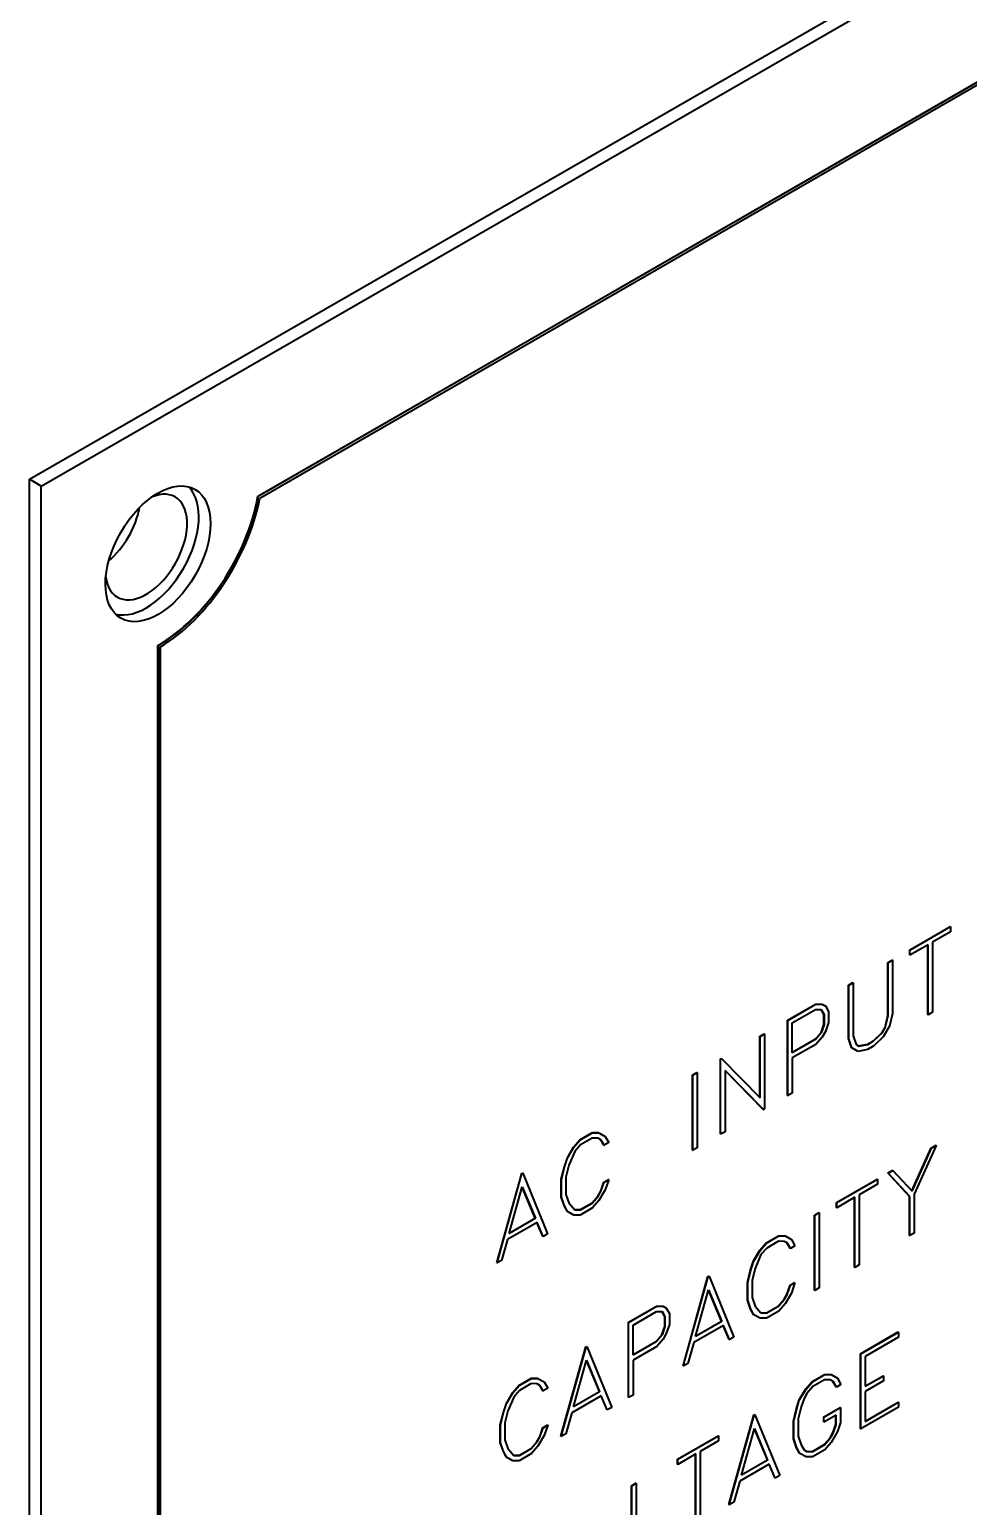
# Model space of a CAD drawing. Header units: millimetres. Extents: x 0 to 5887, y 0 to 4158.
# Drawn here: x 5408.42 to 5422.63, y 3202.03 to 3224.39 of the extents above; entities that cross this region are included whole.
import ezdxf

# ---------------------------------------------------------------- set-up
doc = ezdxf.new("R2010")
doc.units = ezdxf.units.MM
doc.header["$LTSCALE"] = 7
doc.layers.add('가시적인 것(ISO)', color=3, linetype='Continuous', lineweight=40)

msp = doc.modelspace()

# ---------------------------------------------------------------- linework, layer by layer
at = {"layer": '가시적인 것(ISO)'}
for p, q in [((5408.4168, 3217.5817), (5464.9854, 3250.1574)), ((5408.5936, 3217.4799), (5465.1621, 3250.0556)), ((5411.8745, 3217.3254), (5461.9772, 3246.1776)), ((5461.9808, 3246.1756), (5411.878, 3217.3233)), ((5411.9058, 3217.2985), (5461.953, 3246.1187)), ((5408.5936, 3217.4799), (5408.4168, 3217.5817)), ((5408.4168, 3168.5289), (5408.4168, 3217.5817)), ((5408.5936, 3168.4271), (5408.5936, 3217.4799)), ((5411.8745, 3217.3254), (5411.878, 3217.3233)), ((5410.3614, 3215.0662), (5410.3649, 3215.0642)), ((5410.3614, 3172.8767), (5410.3614, 3215.0662)), ((5410.3649, 3215.0642), (5410.3649, 3172.8747)), ((5410.4003, 3172.9355), (5410.4003, 3215.0441)), ((5421.7431, 3210.4579), (5422.3591, 3210.8126)), ((5421.7467, 3210.4559), (5422.3626, 3210.8106)), ((5422.3591, 3210.8126), (5422.3626, 3210.8106)), ((5422.3626, 3210.8106), (5422.3626, 3210.7333)), ((5422.3626, 3210.7333), (5422.088, 3210.5752)), ((5422.088, 3210.5752), (5422.088, 3209.515)), ((5421.7431, 3210.4579), (5421.7467, 3210.4559)), ((5421.7431, 3210.3807), (5421.7431, 3210.4579)), ((5421.7431, 3210.3807), (5421.7467, 3210.3786)), ((5422.0212, 3210.5368), (5421.7467, 3210.3786)), ((5421.7467, 3210.3786), (5421.7467, 3210.4559)), ((5422.0177, 3209.4786), (5422.0177, 3210.5347)), ((5422.0212, 3209.4765), (5422.0212, 3210.5368)), ((5421.4137, 3210.2682), (5421.4805, 3210.3067)), ((5421.4137, 3210.2682), (5421.4172, 3210.2662)), ((5421.4137, 3209.463), (5421.4137, 3210.2682)), ((5421.4172, 3210.2662), (5421.484, 3210.3046)), ((5421.4172, 3209.461), (5421.4172, 3210.2662)), ((5421.4805, 3210.3067), (5421.484, 3210.3046)), ((5421.484, 3210.3046), (5421.484, 3209.4952)), ((5420.817, 3209.9246), (5420.8838, 3209.9631)), ((5420.817, 3209.9246), (5420.8205, 3209.9226)), ((5420.817, 3209.1151), (5420.817, 3209.9246)), ((5420.8205, 3209.9226), (5420.8873, 3209.961)), ((5420.8205, 3209.1131), (5420.8205, 3209.9226)), ((5420.8838, 3209.9631), (5420.8873, 3209.961)), ((5420.8873, 3209.961), (5420.8873, 3209.1558)), ((5419.8927, 3209.3923), (5420.3182, 3209.6374)), ((5419.8962, 3209.3903), (5420.3218, 3209.6353)), ((5419.963, 3209.3515), (5420.3163, 3209.5549)), ((5420.3163, 3209.5549), (5420.4032, 3209.5553)), ((5420.3182, 3209.6374), (5420.4143, 3209.6377)), ((5420.3182, 3209.6374), (5420.3218, 3209.6353)), ((5420.3218, 3209.6353), (5420.4179, 3209.6357)), ((5420.4427, 3209.4816), (5420.4008, 3209.5553)), ((5420.4032, 3209.5553), (5420.4462, 3209.4795)), ((5420.4143, 3209.6377), (5420.4628, 3209.6106)), ((5420.4143, 3209.6377), (5420.4179, 3209.6357)), ((5420.4179, 3209.6357), (5420.4664, 3209.6086)), ((5420.4427, 3209.3292), (5420.4427, 3209.4816)), ((5420.4427, 3209.4816), (5420.4462, 3209.4795)), ((5420.4462, 3209.4795), (5420.4462, 3209.3272)), ((5420.4628, 3209.6106), (5420.4664, 3209.6086)), ((5420.4664, 3209.6086), (5420.513, 3209.5243)), ((5420.513, 3209.5243), (5420.513, 3209.3593)), ((5421.3688, 3209.2827), (5421.4137, 3209.463)), ((5421.3724, 3209.2806), (5421.4172, 3209.461)), ((5421.4137, 3209.463), (5421.4172, 3209.461)), ((5421.484, 3209.4952), (5421.4364, 3209.3048)), ((5422.0177, 3209.4786), (5422.0212, 3209.4765)), ((5422.088, 3209.515), (5422.0212, 3209.4765)), ((5419.8927, 3209.3923), (5419.8962, 3209.3903)), ((5419.8927, 3208.2549), (5419.8927, 3209.3923)), ((5419.8962, 3208.2528), (5419.8962, 3209.3903)), ((5419.963, 3208.8986), (5419.963, 3209.3515)), ((5420.3127, 3209.1041), (5420.3997, 3209.2039)), ((5420.3997, 3209.2039), (5420.4427, 3209.3292)), ((5420.3997, 3209.2039), (5420.4032, 3209.2019)), ((5420.4462, 3209.3272), (5420.4032, 3209.2019)), ((5420.4664, 3209.2213), (5420.4179, 3209.1383)), ((5420.4427, 3209.3292), (5420.4462, 3209.3272)), ((5420.513, 3209.3593), (5420.4664, 3209.2213)), ((5421.1931, 3209.081), (5421.3267, 3209.2098)), ((5421.1967, 3209.0789), (5421.3303, 3209.2077)), ((5421.3267, 3209.2098), (5421.3688, 3209.2827)), ((5421.3267, 3209.2098), (5421.3303, 3209.2077)), ((5421.3303, 3209.2077), (5421.3724, 3209.2806)), ((5421.4364, 3209.3048), (5421.3413, 3209.14)), ((5421.3688, 3209.2827), (5421.3724, 3209.2806)), ((5419.4726, 3209.1504), (5419.5394, 3209.1889)), ((5419.4726, 3209.1504), (5419.4762, 3209.1484)), ((5419.4726, 3208.224), (5419.4726, 3209.1504)), ((5419.4762, 3209.1484), (5419.543, 3209.1869)), ((5419.4762, 3208.2204), (5419.4762, 3209.1484)), ((5419.5394, 3209.1889), (5419.543, 3209.1869)), ((5419.543, 3209.1869), (5419.543, 3208.0494)), ((5419.963, 3208.9027), (5420.3127, 3209.1041)), ((5420.3163, 3209.1021), (5419.963, 3208.8986)), ((5420.3218, 3209.028), (5419.963, 3208.8214)), ((5420.3127, 3209.1041), (5420.3163, 3209.1021)), ((5420.4032, 3209.2019), (5420.3163, 3209.1021)), ((5420.4179, 3209.1383), (5420.3218, 3209.028)), ((5420.817, 3209.1151), (5420.8205, 3209.1131)), ((5420.8637, 3208.9791), (5420.817, 3209.1151)), ((5420.8672, 3208.977), (5420.8205, 3209.1131)), ((5420.8637, 3208.9791), (5420.8672, 3208.977)), ((5420.8873, 3209.1558), (5420.9322, 3209.0272)), ((5420.9322, 3209.0272), (5420.9734, 3209.0022)), ((5420.97, 3209.0043), (5421.1044, 3209.0299)), ((5420.9734, 3209.0022), (5421.1079, 3209.0278)), ((5421.1044, 3209.0299), (5421.1931, 3209.081)), ((5421.1044, 3209.0299), (5421.1079, 3209.0278)), ((5421.1994, 3209.0033), (5421.1052, 3208.949)), ((5421.1079, 3209.0278), (5421.1967, 3209.0789)), ((5421.1931, 3209.081), (5421.1967, 3209.0789)), ((5421.3413, 3209.14), (5421.1994, 3209.0033)), ((5418.8759, 3208.8068), (5418.8915, 3208.8158)), ((5418.8759, 3208.8068), (5418.8795, 3208.8048)), ((5418.8759, 3207.6693), (5418.8759, 3208.8068)), ((5418.8795, 3208.8048), (5418.895, 3208.8137)), ((5418.8795, 3207.6673), (5418.8795, 3208.8048)), ((5418.8915, 3208.8158), (5418.895, 3208.8137)), ((5418.895, 3208.8137), (5419.4762, 3208.2204)), ((5419.963, 3208.8214), (5419.963, 3208.2913)), ((5420.9633, 3208.9223), (5420.8672, 3208.977)), ((5421.1052, 3208.949), (5420.9633, 3208.9223)), ((5418.455, 3208.5644), (5418.5218, 3208.6029)), ((5418.455, 3208.5644), (5418.4585, 3208.5623)), ((5418.455, 3207.4269), (5418.455, 3208.5644)), ((5418.4585, 3208.5623), (5418.5253, 3208.6008)), ((5418.4585, 3207.4249), (5418.4585, 3208.5623)), ((5418.5218, 3208.6029), (5418.5253, 3208.6008)), ((5418.5253, 3208.6008), (5418.5253, 3207.4634)), ((5418.9463, 3208.6337), (5418.9463, 3207.7058)), ((5419.5274, 3208.0404), (5418.9463, 3208.6337)), ((5419.5239, 3208.0425), (5418.9463, 3208.6322)), ((5419.8927, 3208.2549), (5419.8962, 3208.2528)), ((5419.963, 3208.2913), (5419.8962, 3208.2528)), ((5419.5239, 3208.0425), (5419.5274, 3208.0404)), ((5419.543, 3208.0494), (5419.5274, 3208.0404)), ((5416.75, 3207.5826), (5416.9385, 3207.6911)), ((5416.7535, 3207.5805), (5416.9421, 3207.6891)), ((5416.9385, 3207.6911), (5417.0346, 3207.6914)), ((5416.9385, 3207.6911), (5416.9421, 3207.6891)), ((5416.9421, 3207.6891), (5417.0382, 3207.6894)), ((5417.0346, 3207.6914), (5417.0382, 3207.6894)), ((5417.0382, 3207.6894), (5417.1324, 3207.6347)), ((5418.8759, 3207.6693), (5418.8795, 3207.6673)), ((5418.9463, 3207.7058), (5418.8795, 3207.6673)), ((5416.5606, 3207.3105), (5416.6548, 3207.4727)), ((5416.5641, 3207.3085), (5416.6584, 3207.4707)), ((5416.6548, 3207.4727), (5416.75, 3207.5826)), ((5416.6548, 3207.4727), (5416.6584, 3207.4707)), ((5416.6584, 3207.4707), (5416.7535, 3207.5805)), ((5416.759, 3207.5064), (5416.6712, 3207.4061)), ((5416.75, 3207.5826), (5416.7535, 3207.5805)), ((5416.9375, 3207.6092), (5416.759, 3207.5064)), ((5417.0244, 3207.6074), (5416.9375, 3207.6092)), ((5417.0684, 3207.583), (5417.0244, 3207.6074)), ((5417.1133, 3207.5019), (5417.0649, 3207.5849)), ((5417.1169, 3207.4998), (5417.0684, 3207.583)), ((5417.1133, 3207.5019), (5417.1169, 3207.4998)), ((5417.1864, 3207.5399), (5417.1169, 3207.4998)), ((5417.1324, 3207.6347), (5417.1864, 3207.5399)), ((5418.455, 3207.4269), (5418.4585, 3207.4249)), ((5418.5253, 3207.4634), (5418.4585, 3207.4249)), ((5421.7757, 3206.8098), (5422.0671, 3207.4592)), ((5421.7787, 3206.8066), (5422.0707, 3207.4572)), ((5422.142, 3207.4983), (5421.8117, 3206.761)), ((5422.0671, 3207.4592), (5422.1385, 3207.5003)), ((5422.0671, 3207.4592), (5422.0707, 3207.4572)), ((5422.0707, 3207.4572), (5422.142, 3207.4983)), ((5422.1385, 3207.5003), (5422.142, 3207.4983)), ((5416.5148, 3207.1741), (5416.5606, 3207.3105)), ((5416.5183, 3207.1721), (5416.5641, 3207.3085)), ((5416.5824, 3207.1984), (5416.5376, 3207.0181)), ((5416.5606, 3207.3105), (5416.5641, 3207.3085)), ((5416.6712, 3207.4061), (5416.5824, 3207.1984)), ((5415.4916, 3205.7205), (5415.8678, 3207.0745)), ((5415.4952, 3205.7184), (5415.8713, 3207.0725)), ((5415.8678, 3207.0745), (5415.8815, 3207.0824)), ((5415.8678, 3207.0745), (5415.8713, 3207.0725)), ((5415.8713, 3207.0725), (5415.885, 3207.0804)), ((5415.8815, 3207.0824), (5415.885, 3207.0804)), ((5415.885, 3207.0804), (5416.2603, 3206.159)), ((5416.4672, 3206.9848), (5416.5148, 3207.1741)), ((5416.4672, 3206.9848), (5416.4707, 3206.9828)), ((5416.4672, 3206.7171), (5416.4672, 3206.9848)), ((5416.4707, 3206.9828), (5416.5183, 3207.1721)), ((5416.4707, 3206.7151), (5416.4707, 3206.9828)), ((5416.5148, 3207.1741), (5416.5183, 3207.1721)), ((5416.5376, 3207.0181), (5416.5376, 3206.7567)), ((5417.1133, 3206.9442), (5417.1829, 3206.9843)), ((5417.1169, 3206.9422), (5417.1864, 3206.9823)), ((5417.1864, 3206.9823), (5417.1324, 3206.8253)), ((5417.1829, 3206.9843), (5417.1864, 3206.9823)), ((5420.634, 3206.6339), (5421.2499, 3206.9886)), ((5420.6375, 3206.6319), (5421.2534, 3206.9866)), ((5421.2499, 3206.9886), (5421.2534, 3206.9866)), ((5421.2534, 3206.9866), (5421.2534, 3206.9093)), ((5421.4109, 3207.0814), (5421.4823, 3207.1225)), ((5421.4109, 3207.0814), (5421.4145, 3207.0793)), ((5421.7413, 3206.7246), (5421.4109, 3207.0814)), ((5421.4145, 3207.0793), (5421.4859, 3207.1204)), ((5421.7449, 3206.7225), (5421.4145, 3207.0793)), ((5421.4823, 3207.1225), (5421.4859, 3207.1204)), ((5421.4859, 3207.1204), (5421.7787, 3206.8066)), ((5415.6791, 3206.1661), (5415.8777, 3206.8709)), ((5416.0728, 3206.3969), (5415.8766, 3206.8671)), ((5415.8777, 3206.8709), (5416.0763, 3206.3948)), ((5416.5376, 3206.7567), (5416.5824, 3206.6281)), ((5417.0209, 3206.7302), (5417.0648, 3206.8052)), ((5417.0244, 3206.7282), (5417.0684, 3206.8032)), ((5417.1324, 3206.8253), (5417.0382, 3206.662)), ((5417.0648, 3206.8052), (5417.1133, 3206.9442)), ((5417.0648, 3206.8052), (5417.0684, 3206.8032)), ((5417.0684, 3206.8032), (5417.1169, 3206.9422)), ((5417.1133, 3206.9442), (5417.1169, 3206.9422)), ((5421.2534, 3206.9093), (5420.9789, 3206.7512)), ((5420.9789, 3206.7512), (5420.9789, 3205.691)), ((5421.8117, 3206.761), (5421.8117, 3206.1706)), ((5416.4672, 3206.7171), (5416.4707, 3206.7151)), ((5416.5148, 3206.5827), (5416.4672, 3206.7171)), ((5416.5183, 3206.5806), (5416.4707, 3206.7151)), ((5416.5148, 3206.5827), (5416.5183, 3206.5806)), ((5416.5606, 3206.499), (5416.5148, 3206.5827)), ((5416.5641, 3206.4969), (5416.5183, 3206.5806)), ((5416.5824, 3206.6281), (5416.6712, 3206.5237)), ((5416.6694, 3206.5257), (5416.7555, 3206.5255)), ((5416.6712, 3206.5237), (5416.759, 3206.5235)), ((5416.9421, 3206.5516), (5416.7535, 3206.4431)), ((5416.7555, 3206.5255), (5416.9339, 3206.6283)), ((5416.7555, 3206.5255), (5416.759, 3206.5235)), ((5416.759, 3206.5235), (5416.9375, 3206.6262)), ((5416.9339, 3206.6283), (5417.0209, 3206.7302)), ((5416.9339, 3206.6283), (5416.9375, 3206.6262)), ((5416.9375, 3206.6262), (5417.0244, 3206.7282)), ((5417.0382, 3206.662), (5416.9421, 3206.5516)), ((5417.0209, 3206.7302), (5417.0244, 3206.7282)), ((5420.634, 3206.6339), (5420.6375, 3206.6319)), ((5420.634, 3206.5567), (5420.634, 3206.6339)), ((5420.634, 3206.5567), (5420.6375, 3206.5547)), ((5420.9121, 3206.7128), (5420.6375, 3206.5547)), ((5420.6375, 3206.5547), (5420.6375, 3206.6319)), ((5420.9085, 3205.6546), (5420.9085, 3206.7107)), ((5420.9121, 3205.6525), (5420.9121, 3206.7128)), ((5421.7413, 3206.7246), (5421.7449, 3206.7225)), ((5421.7413, 3206.1342), (5421.7413, 3206.7246)), ((5421.7449, 3206.1321), (5421.7449, 3206.7225)), ((5416.1019, 3206.3324), (5415.6544, 3206.0747)), ((5416.0763, 3206.3948), (5415.6791, 3206.1661)), ((5415.6805, 3206.171), (5416.0728, 3206.3969)), ((5416.0728, 3206.3969), (5416.0763, 3206.3948)), ((5416.189, 3206.122), (5416.0998, 3206.3311)), ((5416.1925, 3206.12), (5416.1019, 3206.3324)), ((5416.5606, 3206.499), (5416.5641, 3206.4969)), ((5416.6584, 3206.4433), (5416.5641, 3206.4969)), ((5416.7535, 3206.4431), (5416.6584, 3206.4433)), ((5420.3036, 3206.4437), (5420.3704, 3206.4822)), ((5420.3036, 3206.4437), (5420.3071, 3206.4417)), ((5420.3036, 3205.3062), (5420.3036, 3206.4437)), ((5420.3071, 3206.4417), (5420.3739, 3206.4801)), ((5420.3071, 3205.3042), (5420.3071, 3206.4417)), ((5420.3704, 3206.4822), (5420.3739, 3206.4801)), ((5420.3739, 3206.4801), (5420.3739, 3205.3427)), ((5415.6544, 3206.0747), (5415.5638, 3205.758)), ((5416.189, 3206.122), (5416.1925, 3206.12)), ((5416.2603, 3206.159), (5416.1925, 3206.12)), ((5419.5696, 3206.021), (5419.7582, 3206.1296)), ((5419.5732, 3206.019), (5419.7617, 3206.1276)), ((5419.7582, 3206.1296), (5419.8542, 3206.1299)), ((5419.7582, 3206.1296), (5419.7617, 3206.1276)), ((5419.7617, 3206.1276), (5419.8578, 3206.1279)), ((5419.8542, 3206.1299), (5419.8578, 3206.1279)), ((5419.8578, 3206.1279), (5419.952, 3206.0732)), ((5419.952, 3206.0732), (5420.006, 3205.9783)), ((5421.7413, 3206.1342), (5421.7449, 3206.1321)), ((5421.8117, 3206.1706), (5421.7449, 3206.1321)), ((5419.3802, 3205.749), (5419.4744, 3205.9112)), ((5419.3837, 3205.747), (5419.478, 3205.9092)), ((5419.4744, 3205.9112), (5419.5696, 3206.021)), ((5419.4744, 3205.9112), (5419.478, 3205.9092)), ((5419.478, 3205.9092), (5419.5732, 3206.019)), ((5419.5787, 3205.9449), (5419.4908, 3205.8446)), ((5419.5696, 3206.021), (5419.5732, 3206.019)), ((5419.7571, 3206.0477), (5419.5787, 3205.9449)), ((5419.8441, 3206.0459), (5419.7571, 3206.0477)), ((5419.888, 3206.0215), (5419.8441, 3206.0459)), ((5419.9329, 3205.9403), (5419.8845, 3206.0234)), ((5419.9365, 3205.9383), (5419.888, 3206.0215)), ((5419.9329, 3205.9403), (5419.9365, 3205.9383)), ((5420.006, 3205.9783), (5419.9365, 3205.9383)), ((5415.4916, 3205.7205), (5415.4952, 3205.7184)), ((5415.5638, 3205.758), (5415.4952, 3205.7184)), ((5419.3344, 3205.6126), (5419.3802, 3205.749)), ((5419.338, 3205.6106), (5419.3837, 3205.747)), ((5419.402, 3205.6369), (5419.3572, 3205.4566)), ((5419.3802, 3205.749), (5419.3837, 3205.747)), ((5419.4908, 3205.8446), (5419.402, 3205.6369)), ((5420.9085, 3205.6546), (5420.9121, 3205.6525)), ((5420.9789, 3205.691), (5420.9121, 3205.6525)), ((5418.3113, 3204.1589), (5418.6874, 3205.513)), ((5418.3148, 3204.1569), (5418.6909, 3205.511)), ((5418.6874, 3205.513), (5418.7011, 3205.5209)), ((5418.6874, 3205.513), (5418.6909, 3205.511)), ((5418.6909, 3205.511), (5418.7047, 3205.5189)), ((5418.7011, 3205.5209), (5418.7047, 3205.5189)), ((5418.7047, 3205.5189), (5419.0799, 3204.5975)), ((5419.2868, 3205.4233), (5419.3344, 3205.6126)), ((5419.2868, 3205.4233), (5419.2904, 3205.4213)), ((5419.2868, 3205.1556), (5419.2868, 3205.4233)), ((5419.2904, 3205.4213), (5419.338, 3205.6106)), ((5419.2904, 3205.1536), (5419.2904, 3205.4213)), ((5419.3344, 3205.6126), (5419.338, 3205.6106)), ((5419.3572, 3205.4566), (5419.3572, 3205.1952)), ((5419.9329, 3205.3827), (5420.0025, 3205.4228)), ((5419.9365, 3205.3807), (5420.006, 3205.4207)), ((5420.006, 3205.4207), (5419.952, 3205.2637)), ((5420.0025, 3205.4228), (5420.006, 3205.4207)), ((5418.4988, 3204.6046), (5418.6973, 3205.3094)), ((5418.8924, 3204.8353), (5418.6963, 3205.3055)), ((5418.6973, 3205.3094), (5418.8959, 3204.8333)), ((5419.3572, 3205.1952), (5419.402, 3205.0666)), ((5419.8405, 3205.1687), (5419.8844, 3205.2437)), ((5419.8441, 3205.1666), (5419.888, 3205.2416)), ((5419.952, 3205.2637), (5419.8578, 3205.1005)), ((5419.8844, 3205.2437), (5419.9329, 3205.3827)), ((5419.8844, 3205.2437), (5419.888, 3205.2416)), ((5419.888, 3205.2416), (5419.9365, 3205.3807)), ((5419.9329, 3205.3827), (5419.9365, 3205.3807)), ((5420.3036, 3205.3062), (5420.3071, 3205.3042)), ((5420.3739, 3205.3427), (5420.3071, 3205.3042)), ((5417.484, 3204.82), (5417.9095, 3205.065)), ((5417.4875, 3204.8179), (5417.913, 3205.063)), ((5417.5543, 3204.7792), (5417.9076, 3204.9826)), ((5417.9076, 3204.9826), (5417.9945, 3204.9829)), ((5417.9095, 3205.065), (5418.0056, 3205.0653)), ((5417.9095, 3205.065), (5417.913, 3205.063)), ((5417.913, 3205.063), (5418.0091, 3205.0633)), ((5418.034, 3204.9092), (5417.9921, 3204.9829)), ((5417.9945, 3204.9829), (5418.0375, 3204.9072)), ((5418.0056, 3205.0653), (5418.0541, 3205.0383)), ((5418.0056, 3205.0653), (5418.0091, 3205.0633)), ((5418.0091, 3205.0633), (5418.0576, 3205.0362)), ((5418.0541, 3205.0383), (5418.0576, 3205.0362)), ((5418.0576, 3205.0362), (5418.1043, 3204.952)), ((5419.2868, 3205.1556), (5419.2904, 3205.1536)), ((5419.3344, 3205.0211), (5419.2868, 3205.1556)), ((5419.338, 3205.0191), (5419.2904, 3205.1536)), ((5419.3344, 3205.0211), (5419.338, 3205.0191)), ((5419.3802, 3204.9374), (5419.3344, 3205.0211)), ((5419.3837, 3204.9354), (5419.338, 3205.0191)), ((5419.402, 3205.0666), (5419.4908, 3204.9621)), ((5419.4891, 3204.9642), (5419.5751, 3204.964)), ((5419.4908, 3204.9621), (5419.5787, 3204.9619)), ((5419.7617, 3204.9901), (5419.5732, 3204.8815)), ((5419.5751, 3204.964), (5419.7536, 3205.0667)), ((5419.5751, 3204.964), (5419.5787, 3204.9619)), ((5419.5787, 3204.9619), (5419.7571, 3205.0647)), ((5419.7536, 3205.0667), (5419.8405, 3205.1687)), ((5419.7536, 3205.0667), (5419.7571, 3205.0647)), ((5419.7571, 3205.0647), (5419.8441, 3205.1666)), ((5419.8578, 3205.1005), (5419.7617, 3204.9901)), ((5419.8405, 3205.1687), (5419.8441, 3205.1666)), ((5417.484, 3204.82), (5417.4875, 3204.8179)), ((5417.484, 3203.6825), (5417.484, 3204.82)), ((5417.4875, 3203.6805), (5417.4875, 3204.8179)), ((5417.5543, 3204.3263), (5417.5543, 3204.7792)), ((5417.991, 3204.6316), (5418.034, 3204.7568)), ((5418.0375, 3204.7548), (5417.9945, 3204.6295)), ((5418.034, 3204.7568), (5418.034, 3204.9092)), ((5418.034, 3204.9092), (5418.0375, 3204.9072)), ((5418.034, 3204.7568), (5418.0375, 3204.7548)), ((5418.0375, 3204.9072), (5418.0375, 3204.7548)), ((5418.1043, 3204.7869), (5418.0576, 3204.649)), ((5418.1043, 3204.952), (5418.1043, 3204.7869)), ((5418.9216, 3204.7708), (5418.474, 3204.5131)), ((5418.8959, 3204.8333), (5418.4988, 3204.6046)), ((5418.5001, 3204.6095), (5418.8924, 3204.8353)), ((5418.8924, 3204.8353), (5418.8959, 3204.8333)), ((5419.0086, 3204.5605), (5418.9194, 3204.7696)), ((5419.0122, 3204.5585), (5418.9216, 3204.7708)), ((5419.3802, 3204.9374), (5419.3837, 3204.9354)), ((5419.478, 3204.8817), (5419.3837, 3204.9354)), ((5419.5732, 3204.8815), (5419.478, 3204.8817)), ((5417.5543, 3204.3304), (5417.904, 3204.5318)), ((5417.9076, 3204.5297), (5417.5543, 3204.3263)), ((5417.904, 3204.5318), (5417.991, 3204.6316)), ((5417.904, 3204.5318), (5417.9076, 3204.5297)), ((5417.9945, 3204.6295), (5417.9076, 3204.5297)), ((5418.0091, 3204.566), (5417.913, 3204.4556)), ((5417.991, 3204.6316), (5417.9945, 3204.6295)), ((5418.0576, 3204.649), (5418.0091, 3204.566)), ((5418.474, 3204.5131), (5418.3834, 3204.1964)), ((5419.0086, 3204.5605), (5419.0122, 3204.5585)), ((5419.0799, 3204.5975), (5419.0122, 3204.5585)), ((5420.9991, 3204.345), (5421.5702, 3204.6739)), ((5421.0027, 3204.343), (5421.5737, 3204.6718)), ((5421.5737, 3204.5946), (5421.0695, 3204.3042)), ((5421.5702, 3204.6739), (5421.5737, 3204.6718)), ((5421.5737, 3204.6718), (5421.5737, 3204.5946)), ((5416.4626, 3203.0944), (5416.8388, 3204.4484)), ((5416.4662, 3203.0923), (5416.8423, 3204.4464)), ((5416.8388, 3204.4484), (5416.8525, 3204.4563)), ((5416.8388, 3204.4484), (5416.8423, 3204.4464)), ((5416.8423, 3204.4464), (5416.856, 3204.4543)), ((5416.8525, 3204.4563), (5416.856, 3204.4543)), ((5416.856, 3204.4543), (5417.2313, 3203.5329)), ((5417.913, 3204.4556), (5417.5543, 3204.2491)), ((5420.9991, 3204.345), (5421.0027, 3204.343)), ((5420.9991, 3203.2076), (5420.9991, 3204.345)), ((5421.0027, 3203.2055), (5421.0027, 3204.343)), ((5421.0695, 3204.3042), (5421.0695, 3203.8514)), ((5416.6501, 3203.54), (5416.8487, 3204.2448)), ((5417.0438, 3203.7708), (5416.8476, 3204.241)), ((5416.8487, 3204.2448), (5417.0473, 3203.7688)), ((5417.5543, 3204.2491), (5417.5543, 3203.7189)), ((5418.3113, 3204.1589), (5418.3148, 3204.1569)), ((5418.3834, 3204.1964), (5418.3148, 3204.1569)), ((5415.7305, 3203.7552), (5415.8257, 3203.865)), ((5415.734, 3203.7532), (5415.8292, 3203.863)), ((5415.8257, 3203.865), (5416.0142, 3203.9736)), ((5415.8257, 3203.865), (5415.8292, 3203.863)), ((5415.8292, 3203.863), (5416.0177, 3203.9716)), ((5416.0132, 3203.8917), (5415.8347, 3203.7889)), ((5416.1001, 3203.8899), (5416.0132, 3203.8917)), ((5416.0142, 3203.9736), (5416.1103, 3203.9739)), ((5416.0142, 3203.9736), (5416.0177, 3203.9716)), ((5416.0177, 3203.9716), (5416.1138, 3203.9719)), ((5416.144, 3203.8655), (5416.1001, 3203.8899)), ((5416.1103, 3203.9739), (5416.1138, 3203.9719)), ((5416.1138, 3203.9719), (5416.2081, 3203.9172)), ((5416.189, 3203.7843), (5416.1406, 3203.8674)), ((5416.1925, 3203.7823), (5416.144, 3203.8655)), ((5416.2081, 3203.9172), (5416.2621, 3203.8224)), ((5420.17, 3203.8125), (5420.2652, 3203.9224)), ((5420.1735, 3203.8105), (5420.2687, 3203.9203)), ((5420.2742, 3203.8462), (5420.1863, 3203.7438)), ((5420.2652, 3203.9224), (5420.4537, 3204.0309)), ((5420.2652, 3203.9224), (5420.2687, 3203.9203)), ((5420.2687, 3203.9203), (5420.4572, 3204.0289)), ((5420.4526, 3203.949), (5420.2742, 3203.8462)), ((5420.5396, 3203.9472), (5420.4526, 3203.949)), ((5420.4537, 3204.0309), (5420.5498, 3204.0312)), ((5420.4537, 3204.0309), (5420.4572, 3204.0289)), ((5420.4572, 3204.0289), (5420.5533, 3204.0292)), ((5420.5835, 3203.9228), (5420.5396, 3203.9472)), ((5420.5498, 3204.0312), (5420.5533, 3204.0292)), ((5420.5533, 3204.0292), (5420.6476, 3203.9745)), ((5420.6285, 3203.8417), (5420.58, 3203.9247)), ((5420.632, 3203.8396), (5420.5835, 3203.9228)), ((5420.6285, 3203.8417), (5420.632, 3203.8396)), ((5420.7016, 3203.8797), (5420.632, 3203.8396)), ((5420.6476, 3203.9745), (5420.7016, 3203.8797)), ((5421.0695, 3203.8554), (5421.3405, 3204.0115)), ((5421.0695, 3203.8514), (5421.344, 3204.0095)), ((5421.344, 3203.9322), (5421.0695, 3203.7741)), ((5421.3405, 3204.0115), (5421.344, 3204.0095)), ((5421.344, 3204.0095), (5421.344, 3203.9322)), ((5415.6362, 3203.593), (5415.7305, 3203.7552)), ((5415.6398, 3203.591), (5415.734, 3203.7532)), ((5415.7469, 3203.6886), (5415.6581, 3203.4809)), ((5415.7305, 3203.7552), (5415.734, 3203.7532)), ((5415.8347, 3203.7889), (5415.7469, 3203.6886)), ((5416.189, 3203.7843), (5416.1925, 3203.7823)), ((5416.2621, 3203.8224), (5416.1925, 3203.7823)), ((5417.0729, 3203.7063), (5416.6254, 3203.4486)), ((5417.0473, 3203.7688), (5416.6501, 3203.54)), ((5416.6515, 3203.5449), (5417.0438, 3203.7708)), ((5417.0438, 3203.7708), (5417.0473, 3203.7688)), ((5417.16, 3203.496), (5417.0708, 3203.705)), ((5417.1635, 3203.4939), (5417.0729, 3203.7063)), ((5417.484, 3203.6825), (5417.4875, 3203.6805)), ((5417.5543, 3203.7189), (5417.4875, 3203.6805)), ((5420.03, 3203.5139), (5420.0675, 3203.6456)), ((5420.0335, 3203.5119), (5420.071, 3203.6435)), ((5420.0675, 3203.6456), (5420.17, 3203.8125)), ((5420.0675, 3203.6456), (5420.071, 3203.6435)), ((5420.071, 3203.6435), (5420.1735, 3203.8105)), ((5420.1433, 3203.6693), (5420.0976, 3203.5403)), ((5420.1863, 3203.7438), (5420.1433, 3203.6693)), ((5420.17, 3203.8125), (5420.1735, 3203.8105)), ((5421.0695, 3203.7741), (5421.0695, 3203.3212)), ((5421.0695, 3203.3253), (5421.5702, 3203.6137)), ((5421.5702, 3203.6137), (5421.5737, 3203.6116)), ((5415.5429, 3203.2673), (5415.5905, 3203.4566)), ((5415.5464, 3203.2653), (5415.594, 3203.4546)), ((5415.5905, 3203.4566), (5415.6362, 3203.593)), ((5415.5905, 3203.4566), (5415.594, 3203.4546)), ((5415.594, 3203.4546), (5415.6398, 3203.591)), ((5415.6581, 3203.4809), (5415.6132, 3203.3006)), ((5415.6362, 3203.593), (5415.6398, 3203.591)), ((5416.6254, 3203.4486), (5416.5348, 3203.1319)), ((5417.16, 3203.496), (5417.1635, 3203.4939)), ((5417.2313, 3203.5329), (5417.1635, 3203.4939)), ((5419.0068, 3202.0603), (5419.3829, 3203.4143)), ((5419.0103, 3202.0582), (5419.3865, 3203.4123)), ((5419.3829, 3203.4143), (5419.3967, 3203.4222)), ((5419.3829, 3203.4143), (5419.3865, 3203.4123)), ((5419.3865, 3203.4123), (5419.4002, 3203.4202)), ((5419.3967, 3203.4222), (5419.4002, 3203.4202)), ((5419.4002, 3203.4202), (5419.7754, 3202.4988)), ((5419.9824, 3203.3246), (5420.03, 3203.5139)), ((5419.9859, 3203.3226), (5420.0335, 3203.5119)), ((5420.03, 3203.5139), (5420.0335, 3203.5119)), ((5420.0976, 3203.5403), (5420.0527, 3203.3579)), ((5420.4409, 3203.3876), (5420.6916, 3203.532)), ((5420.4444, 3203.3856), (5420.6952, 3203.53)), ((5420.6283, 3203.4143), (5420.4444, 3203.3084)), ((5420.6248, 3203.2724), (5420.6248, 3203.4122)), ((5420.6283, 3203.2704), (5420.6283, 3203.4143)), ((5420.6916, 3203.532), (5420.6952, 3203.53)), ((5420.6952, 3203.53), (5420.6952, 3203.3025)), ((5421.5737, 3203.5344), (5421.0027, 3203.2055)), ((5421.0695, 3203.3212), (5421.5737, 3203.6116)), ((5421.5737, 3203.6116), (5421.5737, 3203.5344)), ((5415.5429, 3203.2673), (5415.5464, 3203.2653)), ((5415.5429, 3202.9996), (5415.5429, 3203.2673)), ((5415.5464, 3202.9976), (5415.5464, 3203.2653)), ((5415.6132, 3203.3006), (5415.6132, 3203.0392)), ((5416.1405, 3203.0877), (5416.189, 3203.2267)), ((5416.144, 3203.0856), (5416.1925, 3203.2247)), ((5416.189, 3203.2267), (5416.2586, 3203.2668)), ((5416.189, 3203.2267), (5416.1925, 3203.2247)), ((5416.1925, 3203.2247), (5416.2621, 3203.2647)), ((5416.2621, 3203.2647), (5416.2081, 3203.1077)), ((5416.2586, 3203.2668), (5416.2621, 3203.2647)), ((5419.1943, 3202.5059), (5419.3929, 3203.2107)), ((5419.5879, 3202.7367), (5419.3918, 3203.2069)), ((5419.3929, 3203.2107), (5419.5915, 3202.7346)), ((5419.9824, 3203.3246), (5419.9859, 3203.3226)), ((5419.9824, 3203.0569), (5419.9824, 3203.3246)), ((5419.9859, 3203.0549), (5419.9859, 3203.3226)), ((5420.0527, 3203.3579), (5420.0527, 3203.0965)), ((5420.4409, 3203.3876), (5420.4444, 3203.3856)), ((5420.4409, 3203.3104), (5420.4409, 3203.3876)), ((5420.4409, 3203.3104), (5420.4444, 3203.3084)), ((5420.4444, 3203.3084), (5420.4444, 3203.3856)), ((5420.58, 3203.1461), (5420.6248, 3203.2724)), ((5420.5835, 3203.144), (5420.6283, 3203.2704)), ((5420.6248, 3203.2724), (5420.6283, 3203.2704)), ((5420.6952, 3203.3025), (5420.6476, 3203.1651)), ((5420.9991, 3203.2076), (5421.0027, 3203.2055)), ((5415.5429, 3202.9996), (5415.5464, 3202.9976)), ((5415.5905, 3202.8651), (5415.5429, 3202.9996)), ((5415.594, 3202.8631), (5415.5464, 3202.9976)), ((5415.6132, 3203.0392), (5415.6581, 3202.9106)), ((5416.0096, 3202.9107), (5416.0966, 3203.0127)), ((5416.0132, 3202.9087), (5416.1001, 3203.0106)), ((5416.1138, 3202.9445), (5416.0177, 3202.8341)), ((5416.0966, 3203.0127), (5416.1405, 3203.0877)), ((5416.0966, 3203.0127), (5416.1001, 3203.0106)), ((5416.1001, 3203.0106), (5416.144, 3203.0856)), ((5416.2081, 3203.1077), (5416.1138, 3202.9445)), ((5416.1405, 3203.0877), (5416.144, 3203.0856)), ((5416.4626, 3203.0944), (5416.4662, 3203.0923)), ((5416.5348, 3203.1319), (5416.4662, 3203.0923)), ((5418.2262, 3202.7482), (5418.8421, 3203.1029)), ((5418.2297, 3202.7462), (5418.8456, 3203.1008)), ((5418.8456, 3203.0236), (5418.5711, 3202.8655)), ((5418.8421, 3203.1029), (5418.8456, 3203.1008)), ((5418.8456, 3203.1008), (5418.8456, 3203.0236)), ((5419.9824, 3203.0569), (5419.9859, 3203.0549)), ((5420.03, 3202.9225), (5419.9824, 3203.0569)), ((5420.0335, 3202.9204), (5419.9859, 3203.0549)), ((5420.0527, 3203.0965), (5420.0976, 3202.9658)), ((5420.0976, 3202.9658), (5420.1433, 3202.8895)), ((5420.2716, 3202.8658), (5420.4491, 3202.9681)), ((5420.2751, 3202.8638), (5420.4526, 3202.966)), ((5420.4491, 3202.9681), (5420.537, 3203.0705)), ((5420.4491, 3202.9681), (5420.4526, 3202.966)), ((5420.4526, 3202.966), (5420.5405, 3203.0685)), ((5420.5533, 3203.0018), (5420.4581, 3202.892)), ((5420.537, 3203.0705), (5420.58, 3203.1461)), ((5420.537, 3203.0705), (5420.5405, 3203.0685)), ((5420.5405, 3203.0685), (5420.5835, 3203.144)), ((5420.6476, 3203.1651), (5420.5533, 3203.0018)), ((5420.58, 3203.1461), (5420.5835, 3203.144)), ((5415.5905, 3202.8651), (5415.594, 3202.8631)), ((5415.6362, 3202.7814), (5415.5905, 3202.8651)), ((5415.6398, 3202.7794), (5415.594, 3202.8631)), ((5415.6362, 3202.7814), (5415.6398, 3202.7794)), ((5415.734, 3202.7257), (5415.6398, 3202.7794)), ((5415.6581, 3202.9106), (5415.7469, 3202.8061)), ((5415.8292, 3202.7255), (5415.734, 3202.7257)), ((5415.7451, 3202.8082), (5415.8312, 3202.808)), ((5415.7469, 3202.8061), (5415.8347, 3202.8059)), ((5416.0177, 3202.8341), (5415.8292, 3202.7255)), ((5415.8312, 3202.808), (5416.0096, 3202.9107)), ((5415.8312, 3202.808), (5415.8347, 3202.8059)), ((5415.8347, 3202.8059), (5416.0132, 3202.9087)), ((5416.0096, 3202.9107), (5416.0132, 3202.9087)), ((5418.2262, 3202.7482), (5418.2297, 3202.7462)), ((5418.2262, 3202.6709), (5418.2262, 3202.7482)), ((5418.5042, 3202.827), (5418.2297, 3202.6689)), ((5418.2297, 3202.6689), (5418.2297, 3202.7462)), ((5418.5007, 3201.7688), (5418.5007, 3202.825)), ((5418.5042, 3201.7668), (5418.5042, 3202.827)), ((5418.5711, 3202.8655), (5418.5711, 3201.8053)), ((5419.5915, 3202.7346), (5419.1943, 3202.5059)), ((5419.1957, 3202.5108), (5419.5879, 3202.7367)), ((5419.5879, 3202.7367), (5419.5915, 3202.7346)), ((5420.03, 3202.9225), (5420.0335, 3202.9204)), ((5420.0748, 3202.8382), (5420.03, 3202.9225)), ((5420.0783, 3202.8362), (5420.0335, 3202.9204)), ((5420.0748, 3202.8382), (5420.0783, 3202.8362)), ((5420.1735, 3202.7831), (5420.0783, 3202.8362)), ((5420.1433, 3202.8895), (5420.1863, 3202.8645)), ((5420.2687, 3202.7829), (5420.1735, 3202.7831)), ((5420.1828, 3202.8666), (5420.2716, 3202.8658)), ((5420.1863, 3202.8645), (5420.2751, 3202.8638)), ((5420.4581, 3202.892), (5420.2687, 3202.7829)), ((5420.2716, 3202.8658), (5420.2751, 3202.8638)), ((5418.2262, 3202.6709), (5418.2297, 3202.6689)), ((5419.6171, 3202.6722), (5419.1696, 3202.4145)), ((5419.7042, 3202.4618), (5419.6149, 3202.6709)), ((5419.7077, 3202.4598), (5419.6171, 3202.6722)), ((5419.7754, 3202.4988), (5419.7077, 3202.4598)), ((5417.5297, 3202.3471), (5417.5965, 3202.3856)), ((5417.5297, 3202.3471), (5417.5333, 3202.3451)), ((5417.5297, 3201.2097), (5417.5297, 3202.3471)), ((5417.5333, 3202.3451), (5417.6001, 3202.3836)), ((5417.5333, 3201.2076), (5417.5333, 3202.3451)), ((5417.5965, 3202.3856), (5417.6001, 3202.3836)), ((5417.6001, 3202.3836), (5417.6001, 3201.3233)), ((5419.1696, 3202.4145), (5419.079, 3202.0978)), ((5419.7042, 3202.4618), (5419.7077, 3202.4598)), ((5419.0068, 3202.0603), (5419.0103, 3202.0582)), ((5419.079, 3202.0978), (5419.0103, 3202.0582))]:
    msp.add_line(p, q, dxfattribs=at)
msp.add_ellipse((5410.3614, 3216.454), major_axis=(0.5614, 0.9749), ratio=0.5780931, dxfattribs=at)
for centre, major_axis, start_param, end_param in [((5410.1846, 3216.5558), (0.4367, 0.7583), 2.4880004, 6.9367776), ((5410.1846, 3216.5558), (-0.5614, -0.9749), 0.157482, 2.9841107), ((5410.3614, 3216.8628), (1.0966, 1.9043), 3.9250571, 5.2663141), ((5410.3649, 3216.8608), (-1.0966, -1.9043), 0.7834645, 2.1247214), ((5410.3649, 3216.8608), (1.1216, 1.9477), 3.9473057, 5.2486288), ((5409.4775, 3216.963), (0.4367, 0.7583), 4.1505338, 5.2742441)]:
    msp.add_ellipse(centre, major_axis=major_axis, ratio=0.5780931, start_param=start_param, end_param=end_param, dxfattribs=at)

doc.saveas('drawing.dxf')
